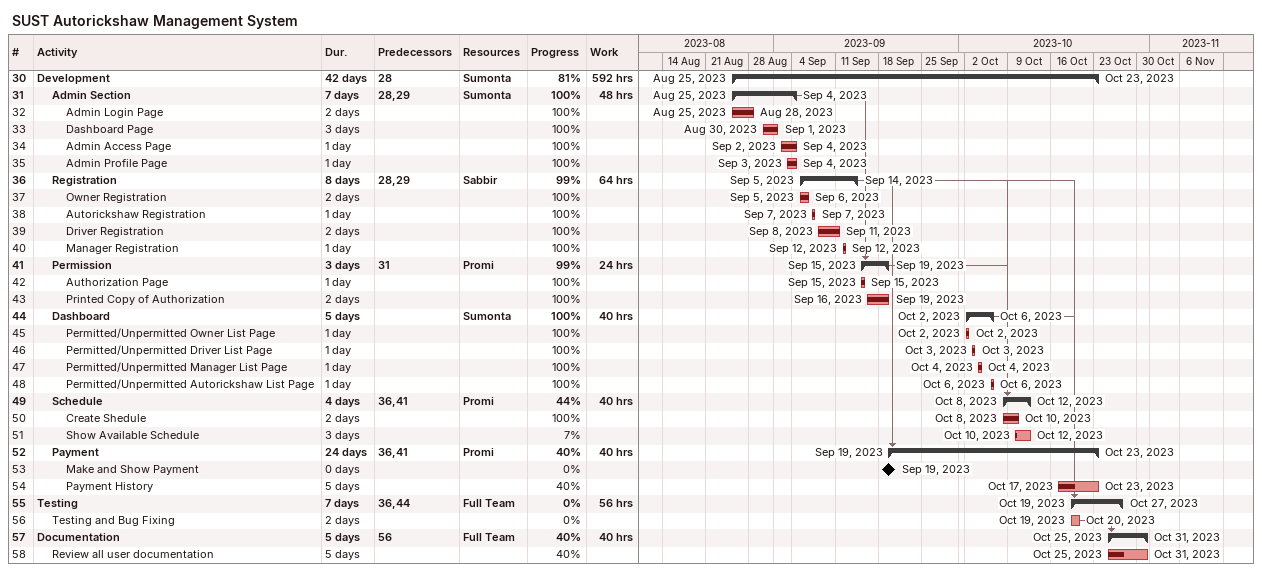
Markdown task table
SUST Autorickshaw Management System

| ID | Level | Task | Duration | Start | Finish | Predecessors | Resources | % complete | Work (h) |
|---|---|---|---|---|---|---|---|---|---|
| 30 | 1 | **Development** | 42d | 2023-08-25 | 2023-10-23 | 28 | Sumonta | 81 | 592 |
| 31 | 2 | **Admin Section** | 7d | 2023-08-25 | 2023-09-04 | 28, 29 | Sumonta | 100 | 48 |
| 32 | 3 | Admin Login Page | 2d | 2023-08-25 | 2023-08-28 |  |  | 100 |  |
| 33 | 3 | Dashboard Page | 3d | 2023-08-30 | 2023-09-01 |  |  | 100 |  |
| 34 | 3 | Admin Access Page | 1d | 2023-09-02 | 2023-09-04 |  |  | 100 |  |
| 35 | 3 | Admin Profile Page | 1d | 2023-09-03 | 2023-09-04 |  |  | 100 |  |
| 36 | 2 | **Registration** | 8d | 2023-09-05 | 2023-09-14 | 28, 29 | Sabbir | 99 | 64 |
| 37 | 3 | Owner Registration | 2d | 2023-09-05 | 2023-09-06 |  |  | 100 |  |
| 38 | 3 | Autorickshaw Registration | 1d | 2023-09-07 | 2023-09-07 |  |  | 100 |  |
| 39 | 3 | Driver Registration | 2d | 2023-09-08 | 2023-09-11 |  |  | 100 |  |
| 40 | 3 | Manager Registration | 1d | 2023-09-12 | 2023-09-12 |  |  | 100 |  |
| 41 | 2 | **Permission** | 3d | 2023-09-15 | 2023-09-19 | 31 | Promi | 99 | 24 |
| 42 | 3 | Authorization Page | 1d | 2023-09-15 | 2023-09-15 |  |  | 100 |  |
| 43 | 3 | Printed Copy of Authorization | 2d | 2023-09-16 | 2023-09-19 |  |  | 100 |  |
| 44 | 2 | **Dashboard** | 5d | 2023-10-02 | 2023-10-06 |  | Sumonta | 100 | 40 |
| 45 | 3 | Permitted/Unpermitted Owner List Page | 1d | 2023-10-02 | 2023-10-02 |  |  | 100 |  |
| 46 | 3 | Permitted/Unpermitted Driver List Page | 1d | 2023-10-03 | 2023-10-03 |  |  | 100 |  |
| 47 | 3 | Permitted/Unpermitted Manager List Page | 1d | 2023-10-04 | 2023-10-04 |  |  | 100 |  |
| 48 | 3 | Permitted/Unpermitted Autorickshaw List Page | 1d | 2023-10-06 | 2023-10-06 |  |  | 100 |  |
| 49 | 2 | **Schedule** | 4d | 2023-10-08 | 2023-10-12 | 36, 41 | Promi | 44 | 40 |
| 50 | 3 | Create Shedule | 2d | 2023-10-08 | 2023-10-10 |  |  | 100 |  |
| 51 | 3 | Show Available Schedule | 3d | 2023-10-10 | 2023-10-12 |  |  | 7 |  |
| 52 | 2 | **Payment** | 24d | 2023-09-19 | 2023-10-23 | 36, 41 | Promi | 40 | 40 |
| 53 | 3 | Make and Show Payment | 0d | 2023-09-19 | 2023-09-19 |  |  | 0 |  |
| 54 | 3 | Payment History | 5d | 2023-10-17 | 2023-10-23 |  |  | 40 |  |
| 55 | 1 | **Testing** | 7d | 2023-10-19 | 2023-10-27 | 36, 44 | Full Team | 0 | 56 |
| 56 | 2 | Testing and Bug Fixing | 2d | 2023-10-19 | 2023-10-20 |  |  | 0 |  |
| 57 | 1 | **Documentation** | 5d | 2023-10-25 | 2023-10-31 | 56 | Full Team | 40 | 40 |
| 58 | 2 | Review all user documentation | 5d | 2023-10-25 | 2023-10-31 |  |  | 40 |  |
